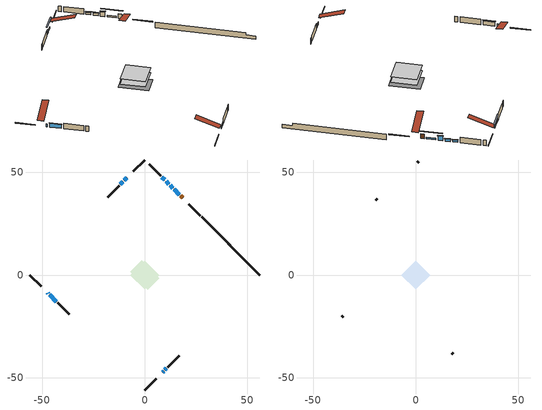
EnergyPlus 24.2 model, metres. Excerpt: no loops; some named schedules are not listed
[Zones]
conditioned space
 floor adiabatic (AdiabaticFloorConstruction): -7.06,0 0,7.06 7.06,0 0,-7.06 z1.07
 floor foundation (Slab1 construction): -7.07,1.5 -1.5,7.07 7.07,-1.5 1.5,-7.07 z-1.37
 wall outside (RimJoist1 construction): 0,-56.08 5.59,-50.49 / -56.08,0 -50.49,-5.59 / 0,56.08 -5.59,50.49 / 27.13,28.96 21.54,34.55 z1.07:1.37
 wall outside (AdiabaticWallConstruction 1): 18.41,37.67 17.52,38.56 z1.07:3.1
 wall outside (AdiabaticWallConstruction): -47.37,-8.71 -47.01,-9.08 / 8.71,-47.37 9.2,-46.88 z1.07:2.29; -46.35,-9.73 -43.12,-12.97 z1.07:2.85; 16.86,39.22 14.34,41.74 / -8.71,47.37 -9.98,46.11 / -10.63,45.45 -11.89,44.19 z1.07:1.81; 13.69,42.4 12.43,43.65 z1.07:3.15; 11.77,44.31 10.41,45.68 / 9.75,46.33 8.37,47.72 / 9.86,-46.23 10.54,-45.54 z1.07:2.14
 wall outside (Wall1 construction): 11.2,-44.88 16.81,-39.28 / -42.46,-13.62 -36.85,-19.23 / -12.55,43.54 -18.16,37.93 / 7.71,48.37 2.1,53.98 z1.07:3.51
 wall foundation (FoundationWall1 construction): 27.78,28.3,-1.37 27.78,28.3,1.07 53.25,2.83,1.07 53.25,2.83,0.09 56.08,0,0.09 56.08,0,-1.37
 window (WindowConstruction 6): -47.37,-8.72 -47.01,-9.08 z1.07:2.29
 window (WindowConstruction 5): -46.35,-9.73 -43.12,-12.97 z1.07:2.85
 window (WindowConstruction 8): 16.86,39.22 14.34,41.74 z1.07:1.81
 window (WindowConstruction 9): -8.72,47.37 -9.97,46.11 z1.07:1.81
 window (WindowConstruction 7): 8.72,-47.37 9.2,-46.88 z1.07:2.29
 window (WindowConstruction): 13.69,42.4 12.43,43.65 z1.07:3.15
 window (WindowConstruction 1): 11.77,44.31 10.41,45.68 z1.07:2.14
 window (WindowConstruction 2): 9.75,46.33 8.37,47.72 z1.07:2.14
 window (WindowConstruction 3): -10.63,45.45 -11.89,44.19 z1.07:1.81
 window (WindowConstruction 4): 9.86,-46.22 10.54,-45.54 z1.07:2.14
 door (Door): 18.41,37.67 17.52,38.56 z1.07:3.1
 ceiling adiabatic (AdiabaticFloorConstruction): 0,-7.06 7.06,0 0,7.06 -7.06,0 z1.07
attic - vented
 floor to conditioned space (Floor1 construction Reversed): -7.06,0 0,7.06 7.06,0 0,-7.06 z3.51
 wall outside (Wall2 construction): 17.47,-38.62 18.25,-37.83 / -36.2,-19.89 -35.41,-20.68 / -18.81,37.27 -19.6,36.48 / 1.45,54.64 0.66,55.43 z1.07:3.51
 roof outside (Roof1 construction): 8.06,-48.03,3.51 1.18,-41.15,6.75 -0.63,-42.96,6.75 6.25,-49.84,3.51; -48.03,-8.06,3.51 -41.15,-1.18,6.75 -42.96,0.63,6.75 -49.84,-6.25,3.51; -8.06,48.03,3.51 -1.18,41.15,6.75 0.63,42.96,6.75 -6.25,49.84,3.51; 19.07,37.01,3.51 12.19,30.14,6.75 14,28.33,6.75 20.88,35.2,3.51
shading: -42.98,-13.11 -46.49,-9.59 -46.78,-9.88 -43.27,-13.4 z3.05; 12.48,43.61 18.73,37.35 19.02,37.65 12.77,43.9 z4.45; -11.84,44.24 -6.85,49.24 -7.14,49.53 -12.13,44.53 z4.45; 12.29,43.8 13.83,42.25 14.12,42.55 12.58,44.09 z3.35; 10.27,45.82 11.92,44.17 12.21,44.46 10.56,46.11 z2.34; 8.23,47.86 9.89,46.19 10.18,46.48 8.52,48.15 z2.34; -12.03,44.05 -10.49,45.59 -10.78,45.89 -12.32,44.34 z2.01; 10.68,-45.4 9.72,-46.37 10.01,-46.66 10.98,-45.69 z2.34
[Building]
Building 1: Terrain=Suburbs
[Site:Location]
Quebec Intl AP_QC: Latitude {deg}=46.8; Longitude {deg}=-71.38; Time Zone {hr}=-5; Elevation {m}=74; Keep Site Location Information=Yes
[Site:GroundTemperature:Shallow]
0.0108218, -2.24938, -2.43038, -1.3578, 2.94801, 7.23376, 10.9493, 13.303, 13.5029, 11.5886, 7.96783, 3.81355
[Site:WaterMainsTemperature]
Calculation Method=Schedule; Temperature Schedule=mains temperature schedule
[Material] Roughness=Rough; Thermal Absorptance=0.9
Name | Thickness {m} | Conductivity {W/m-K} | Density {kg/m3} | Specific Heat {J/kg-K} | Solar Absorptance | Visible Absorptance
asphalt or fiberglass shingles | 0.00635 | 0.162714 | 1121.4 | 1465.45 | 0.4 | 0.4
ceiling loosefill ins | 0.0846667 | 0.0480833 | 16.02 | 1046.75 | 0.7 | 0.7
ceiling stud and cavity | 0.1397 | 0.287451 | 65.682 | 1177.47 | 0.7 | 0.7
concrete 4.0 in. | 0.1016 | 1.803125 | 2242.8 | 837.4 | 0.7 | 0.7
concrete 8.0 in. | 0.2032 | 1.803125 | 2242.8 | 837.4 | 0.7 | 0.7
door material | 0.04445 | 0.053851 | 512.64 | 1214.23 | 0.7 | 0.7
exterior vertical ins | 0.0204263 | 0.029427 | 32.04 | 1214.23 | 0.7 | 0.7
floor covering | 0.0127 | 0.0433444 | 54.468 | 1339.84 | 0.6 | 0.6
floor rigid ins; wall rigid ins 1 | 0.512978 | 0.029427 | 32.04 | 1214.23 | 0.7 | 0.7
floor stud and cavity | 0.1397 | 1.75129 | 37.0049 | 1207.88 | 0.7 | 0.7
furniture material conditioned space 1 | 0.1524 | 0.115458 | 640.8 | 1214.23 | 0.6 | 0.6
gypsum board | 0.0127 | 0.160291 | 801 | 837.4 | 0.6 | 0.6
gypsum board 1 | 0.0127 | 0.160291 | 801 | 837.4 | 0.7 | 0.7
osb sheathing 0.5 in. | 0.0127 | 0.115458 | 512.64 | 1214.23 | 0.7 | 0.7
osb sheathing 0.75 in. | 0.01905 | 0.115458 | 512.64 | 1214.23 | 0.7 | 0.7
osb sheathing 2.0 in. | 0.0508 | 0.115458 | 512.64 | 1214.23 | 0.7 | 0.7
rim joist stud and cavity | 0.0508 | 0.0363542 | 125.044 | 1163.47 | 0.6 | 0.6
wall rigid ins | 0.051816 | 0.029427 | 32.04 | 1214.23 | 0.7 | 0.7
wall stud and cavity | 0.1397 | 0.708435 | 139.0536 | 1170.24 | 0.7 | 0.7
wall stud and cavity 1 | 0.0889 | 6.9971 | 50.32683 | 1063.81 | 0.6 | 0.6
wall stud and cavity 2 | 0.0889 | 0.380278 | 52.3479 | 1209.89 | 0.7 | 0.7
wall stud and cavity 3 | 0.0889 | 0.391764 | 83.0341 | 1211.67 | 0.7 | 0.7
wood siding | 0.0254 | 0.102417 | 544.68 | 1172.36 | 0.4 | 0.4
wood siding 1 | 0.00254 | 0.102417 | 544.68 | 1172.36 | 0.4 | 0.4
wood siding 2; wood siding 3; wood siding 4 | 0.0254 | 0.102417 | 544.68 | 1172.36 | 0.7 | 0.7
[WindowMaterial:SimpleGlazingSystem]
Name | U-Factor {W/m2-K} | Solar Heat Gain Coefficient
WindowMaterial | 1.686366 | 0.42
WindowMaterial 1 | 2.95483 | 0.57
WindowMaterial 2 | 2.92474 | 0.62
WindowMaterial 3 | 2.98209 | 0.53
WindowMaterial 4 | 2.92303 | 0.62
WindowMaterial 5 | 2.98322 | 0.61
WindowMaterial 6 | 2.975272 | 0.62
WindowMaterial 7 | 3.034891 | 0.48
[Construction]
AdiabaticFloorConstruction: floor stud and cavity, floor rigid ins, osb sheathing 0.75 in., floor covering
AdiabaticWallConstruction: wood siding 3, wall rigid ins 1, wall stud and cavity 2, gypsum board
AdiabaticWallConstruction 1: wood siding 4, wall rigid ins 1, wall stud and cavity 2, gypsum board
Door: door material
Floor1 construction Reversed: gypsum board, ceiling stud and cavity, ceiling loosefill ins
FoundationWall1 construction: concrete 8.0 in., gypsum board 1
furniture construction conditioned space 1: furniture material conditioned space 1
PartitionWallConstruction: gypsum board, wall stud and cavity 3, gypsum board
RimJoist1 construction: wood siding 2, osb sheathing 2.0 in., rim joist stud and cavity
Roof1 construction: asphalt or fiberglass shingles
Slab1 construction: concrete 4.0 in.
Wall1 construction: wood siding, wall rigid ins, osb sheathing 0.5 in., wall stud and cavity, gypsum board
Wall2 construction: wood siding 1, wall stud and cavity 1
WindowConstruction: WindowMaterial
WindowConstruction 1; WindowConstruction 4: WindowMaterial 1
WindowConstruction 2: WindowMaterial 2
WindowConstruction 3: WindowMaterial 3
WindowConstruction 5: WindowMaterial 4
WindowConstruction 6: WindowMaterial 5
WindowConstruction 7: WindowMaterial 6
WindowConstruction 8; WindowConstruction 9: WindowMaterial 7
[Zone] Multiplier=1; Part of Total Floor Area=Yes
Name | Volume {m3}
attic - vented | 52.4676
conditioned space | 500.5
[Space]
Name | Zone | Volume {m3}
attic - vented 1 | attic - vented | 52.4676
conditioned space 1 | conditioned space | 500.5
[ZoneInfiltration:EffectiveLeakageArea]
infil attic - vented 1: Zone or Space=attic - vented 1; Schedule=Always On Discrete; Effective Air Leakage Area {cm2}=3681.23; Stack Coefficient=0.000394991; Wind Coefficient=1.34281e-05
[ZoneMixing]
whole house fan mix: Zone or Space=attic - vented; Schedule=Always On Continuous; Design Flow Rate Calculation Method=Flow/Zone; Design Flow Rate {m3/s}=0; Source Zone or Space=conditioned space
[SurfaceProperty:ExposedFoundationPerimeter]
Slab1: Exposed Perimeter Calculation Method=TotalExposedPerimeter; Total Exposed Perimeter {m}=40.021
[InternalMass] Zone or ZoneList=conditioned space; Space or SpaceList=conditioned space 1
Name | Construction | Surface Area {m2}
furniture mass conditioned space 1 | furniture construction conditioned space 1 | 78.1199
partition wall mass | PartitionWallConstruction | 195.3
[Lights]
interior lighting: Zone or ZoneList or Space or SpaceList=conditioned space 1; Schedule=interior lighting schedule; Design Level Calculation Method=LightingLevel; Lighting Level {W}=343.2; Return Air Fraction=0; Fraction Radiant=0.6; Fraction Visible=0.2; Fraction Replaceable=1
[People]
occupants: Zone or ZoneList or Space or SpaceList=conditioned space 1; Number of People Schedule=occupants schedule; Number of People Calculation Method=People; Number of People=3; Fraction Radiant=0.314171; Sensible Heat Fraction=0.56303; Activity Level Schedule=occupants activity schedule; Carbon Dioxide Generation Rate {m3/s-W}=0; Enable ASHRAE 55 Comfort Warnings=No; Mean Radiant Temperature Calculation Type=EnclosureAveraged
[ElectricEquipment] Zone or ZoneList or Space or SpaceList=conditioned space 1; Design Level Calculation Method=EquipmentLevel
Name | Schedule | Design Level {W} | Fraction Latent | Fraction Radiant | Fraction Lost
clothes dryer | clothes dryer schedule | 140.772 | 0.015 | 0.081 | 0.85
clothes washer | clothes washer schedule | 32.1985 | 0.03 | 0.162 | 0.7
cooking range | cooking range schedule | 215.147 | 0.08 | 0.432 | 0.2
dishwasher | dishwasher schedule | 66.8632 | 0.3 | 0.18 | 0.4
fridge | fridge schedule | 72.9452 | 0 | 0.6 | 0
mech vent bath fan 0 | mech vent bath fan 0 schedule | 50.2 | 0 | 0 | 1
mech vent house fan | mech vent house fan schedule | 0 | 0 | 0 | 1
mech vent house fan cfis | mech vent house fan cfis schedule | 0 | 0 | 0 | 0
mech vent range fan 0 | mech vent range fan 0 schedule | 57 | 0 | 0 | 1
misc plug loads | misc plug loads schedule | 494.7 | 0.045 | 0.513 | 0.1
whole house fan | Always On Discrete | 0 | 0 | 0 | 1
[OtherEquipment] Zone or ZoneList or Space or SpaceList=conditioned space 1; Design Level Calculation Method=EquipmentLevel
Name | Fuel Type | Schedule | Design Level {W} | Fraction Latent | Fraction Radiant | Fraction Lost
clothes dryer 1 | Electricity | clothes dryer schedule | 0 | 0.015 | 0.081 | 0.85
cooking range 1 | Electricity | cooking range schedule | 0 | 0.08 | 0.432 | 0.2
general water use latent | None | general water use schedule | 62.594 | 1 | 0 | 0
general water use sensible | None | general water use schedule | -61.6891 | 0 | 0.6 | 0
mech vent house fan latent load | None | Always On Discrete | 0 | 1 | 0 | 0
mech vent house fan sensible load | None | Always On Discrete | 0 | 0 | 0 | 0
water heater energy adjustment1 | Electricity | Always On Discrete | 0.01 | 0 | 0 | 1
[ZoneInfiltration:DesignFlowRate] Zone or ZoneList or Space or SpaceList=conditioned space 1; Schedule=Always On Discrete; Design Flow Rate Calculation Method=Flow/Zone; Design Flow Rate {m3/s}=0
infil flow; natural vent flow; whole house fan flow
[AvailabilityManager:Scheduled]
air source heat pump airloop Availability Manager: Schedule=Always On Discrete
[Foundation:Kiva]
Foundation Kiva 1: Initial Indoor Air Temperature {C}=18; Wall Height Above Grade {m}=1.06997; Wall Depth Below Slab {m}=0.2032; Custom Block Material Name 1=exterior vertical ins; Custom Block Depth 1 {m}=2.43998; Custom Block X Position 1 {m}=0.2159; Custom Block Z Position 1 {m}=0
[Foundation:Kiva:Settings]
Soil Conductivity {W/m-K}=0.849921; Soil Density {kg/m3}=1842.3; Soil Specific Heat {J/kg-K}=418.7; Ground Solar Absorptivity=0.9; Ground Thermal Absorptivity=0.9; Ground Surface Roughness {m}=0.03; Far-Field Width {m}=40; Deep-Ground Boundary Condition=ZeroFlux; Deep-Ground Depth {m}=40; Minimum Cell Dimension {m}=0.2; Maximum Cell Growth Coefficient=3; Simulation Timestep=Timestep
[Exterior:Lights]
exterior lighting: Schedule=exterior lighting schedule; Design Level {W}=75.6
[EnergyManagementSystem:GlobalVariable]
air_source_heat_pump_airloop_Fan_RTF
infil_program_Qfan
infil_program_Qinf
natural_vent_program_Qnv
natural_vent_program_Qwhf
[EnergyManagementSystem:Sensor]
Name | Output:Variable or Output:Meter Index Key | Output:Variable or Output:Meter
airflow_gain | infil flow | Infiltration Sensible Heat Gain Energy
airflow_gain_1 | natural vent flow | Infiltration Sensible Heat Gain Energy
airflow_gain_2 | whole house fan flow | Infiltration Sensible Heat Gain Energy
airflow_loss | infil flow | Infiltration Sensible Heat Loss Energy
airflow_loss_1 | natural vent flow | Infiltration Sensible Heat Loss Energy
airflow_loss_2 | whole house fan flow | Infiltration Sensible Heat Loss Energy
clg_load_cond |  | Cooling:EnergyTransfer:Zone:CONDITIONED SPACE
clg_sp_s; clg_sp_s_1 | cooling setpoint | Schedule Value
clothes_dryer_exhaust_0_sch_s | clothes dryer exhaust 0 schedule | Schedule Value
cool_season | cooling season schedule | Schedule Value
htg_load_cond |  | Heating:EnergyTransfer:Zone:CONDITIONED SPACE
htg_sp_s; htg_sp_s_1 | heating setpoint | Schedule Value
ig_ee_conv | clothes dryer | Electric Equipment Convective Heating Energy
ig_ee_conv_2 | cooking range | Electric Equipment Convective Heating Energy
ig_ee_conv_4 | fridge | Electric Equipment Convective Heating Energy
ig_ee_conv_5 | misc plug loads | Electric Equipment Convective Heating Energy
ig_ee_conv_6 | whole house fan | Electric Equipment Convective Heating Energy
ig_ee_rad | clothes dryer | Electric Equipment Radiant Heating Energy
ig_ee_rad_2 | cooking range | Electric Equipment Radiant Heating Energy
ig_ee_rad_4 | fridge | Electric Equipment Radiant Heating Energy
ig_ee_rad_5 | misc plug loads | Electric Equipment Radiant Heating Energy
ig_ee_rad_6 | whole house fan | Electric Equipment Radiant Heating Energy
ig_lgt_conv | interior lighting | Lights Convective Heating Energy
ig_lgt_rad | interior lighting | Lights Radiant Heating Energy
ig_lgt_vis | interior lighting | Lights Visible Radiation Heating Energy
ig_oe_conv | clothes dryer 1 | Other Equipment Convective Heating Energy
ig_oe_conv_1 | cooking range 1 | Other Equipment Convective Heating Energy
ig_oe_conv_2 | general water use latent | Other Equipment Convective Heating Energy
ig_oe_conv_3 | general water use sensible | Other Equipment Convective Heating Energy
ig_oe_conv_4 | water heater energy adjustment1 | Other Equipment Convective Heating Energy
ig_oe_rad | clothes dryer 1 | Other Equipment Radiant Heating Energy
ig_oe_rad_1 | cooking range 1 | Other Equipment Radiant Heating Energy
ig_oe_rad_2 | general water use latent | Other Equipment Radiant Heating Energy
ig_oe_rad_3 | general water use sensible | Other Equipment Radiant Heating Energy
ig_oe_rad_4 | water heater energy adjustment1 | Other Equipment Radiant Heating Energy
ig_ppl_conv | occupants | People Convective Heating Energy
ig_ppl_rad | occupants | People Radiant Heating Energy
im_conv | furniture mass conditioned space 1 | Surface Inside Face Convection Heat Gain Energy
im_conv_1 | partition wall mass | Surface Inside Face Convection Heat Gain Energy
im_ig | furniture mass conditioned space 1 | Surface Inside Face Internal Gains Radiation Heat Gain Energy
im_ig_1 | partition wall mass | Surface Inside Face Internal Gains Radiation Heat Gain Energy
im_lgt | furniture mass conditioned space 1 | Surface Inside Face Lights Radiation Heat Gain Energy
im_lgt_1 | partition wall mass | Surface Inside Face Lights Radiation Heat Gain Energy
im_sol | furniture mass conditioned space 1 | Surface Inside Face Solar Radiation Heat Gain Energy
im_sol_1 | partition wall mass | Surface Inside Face Solar Radiation Heat Gain Energy
im_surf | furniture mass conditioned space 1 | Surface Inside Face Net Surface Thermal Radiation Heat Gain Energy
im_surf_1 | partition wall mass | Surface Inside Face Net Surface Thermal Radiation Heat Gain Energy
mech_vent_bath_fan_0_sch_s | mech vent bath fan 0 schedule | Schedule Value
mech_vent_range_fan_0_sch_s | mech vent range fan 0 schedule | Schedule Value
mv_conv | mech vent bath fan 0 | Electric Equipment Convective Heating Energy
mv_conv_1 | mech vent house fan | Electric Equipment Convective Heating Energy
mv_conv_2 | mech vent house fan cfis | Electric Equipment Convective Heating Energy
mv_conv_3 | mech vent range fan 0 | Electric Equipment Convective Heating Energy
mv_conv_4 | mech vent house fan latent load | Other Equipment Convective Heating Energy
mv_conv_5 | mech vent house fan sensible load | Other Equipment Convective Heating Energy
mv_rad | mech vent bath fan 0 | Electric Equipment Radiant Heating Energy
mv_rad_1 | mech vent house fan | Electric Equipment Radiant Heating Energy
mv_rad_2 | mech vent house fan cfis | Electric Equipment Radiant Heating Energy
mv_rad_3 | mech vent range fan 0 | Electric Equipment Radiant Heating Energy
mv_rad_4 | mech vent house fan latent load | Other Equipment Radiant Heating Energy
mv_rad_5 | mech vent house fan sensible load | Other Equipment Radiant Heating Energy
natural_vent_s | natural vent schedule | Schedule Value
out_pb_s |  | Site Outdoor Air Barometric Pressure
out_wt_s |  | Site Outdoor Air Humidity Ratio
site_vw_s |  | Site Wind Speed
ss_back_out | Window1 | Surface Window Shortwave from Zone Back Out Window Heat Transfer Rate
ss_back_out_1 | Window10 | Surface Window Shortwave from Zone Back Out Window Heat Transfer Rate
ss_back_out_2 | Window14 | Surface Window Shortwave from Zone Back Out Window Heat Transfer Rate
ss_back_out_3 | Window18 | Surface Window Shortwave from Zone Back Out Window Heat Transfer Rate
ss_back_out_4 | Window2 | Surface Window Shortwave from Zone Back Out Window Heat Transfer Rate
ss_back_out_5 | Window3 | Surface Window Shortwave from Zone Back Out Window Heat Transfer Rate
ss_back_out_6 | Window4 | Surface Window Shortwave from Zone Back Out Window Heat Transfer Rate
ss_back_out_7 | Window6 | Surface Window Shortwave from Zone Back Out Window Heat Transfer Rate
ss_back_out_8 | Window7 | Surface Window Shortwave from Zone Back Out Window Heat Transfer Rate
ss_back_out_9 | Window9 | Surface Window Shortwave from Zone Back Out Window Heat Transfer Rate
ss_conv | Door1 | Surface Inside Face Convection Heat Gain Energy
ss_conv_1 | Window1 | Surface Inside Face Convection Heat Gain Energy
ss_conv_10 | Window9 | Surface Inside Face Convection Heat Gain Energy
ss_conv_2 | Window10 | Surface Inside Face Convection Heat Gain Energy
ss_conv_3 | Window14 | Surface Inside Face Convection Heat Gain Energy
ss_conv_4 | Window18 | Surface Inside Face Convection Heat Gain Energy
ss_conv_5 | Window2 | Surface Inside Face Convection Heat Gain Energy
ss_conv_6 | Window3 | Surface Inside Face Convection Heat Gain Energy
ss_conv_7 | Window4 | Surface Inside Face Convection Heat Gain Energy
ss_conv_8 | Window6 | Surface Inside Face Convection Heat Gain Energy
ss_conv_9 | Window7 | Surface Inside Face Convection Heat Gain Energy
ss_ig | Door1 | Surface Inside Face Internal Gains Radiation Heat Gain Energy
ss_ig_1 | Window1 | Surface Inside Face Internal Gains Radiation Heat Gain Energy
ss_ig_10 | Window9 | Surface Inside Face Internal Gains Radiation Heat Gain Energy
ss_ig_2 | Window10 | Surface Inside Face Internal Gains Radiation Heat Gain Energy
ss_ig_3 | Window14 | Surface Inside Face Internal Gains Radiation Heat Gain Energy
ss_ig_4 | Window18 | Surface Inside Face Internal Gains Radiation Heat Gain Energy
ss_ig_5 | Window2 | Surface Inside Face Internal Gains Radiation Heat Gain Energy
ss_ig_6 | Window3 | Surface Inside Face Internal Gains Radiation Heat Gain Energy
ss_ig_7 | Window4 | Surface Inside Face Internal Gains Radiation Heat Gain Energy
ss_ig_8 | Window6 | Surface Inside Face Internal Gains Radiation Heat Gain Energy
ss_ig_9 | Window7 | Surface Inside Face Internal Gains Radiation Heat Gain Energy
ss_lgt | Door1 | Surface Inside Face Lights Radiation Heat Gain Energy
ss_sol | Door1 | Surface Inside Face Solar Radiation Heat Gain Energy
ss_surf | Door1 | Surface Inside Face Net Surface Thermal Radiation Heat Gain Energy
ss_surf_1 | Window1 | Surface Inside Face Net Surface Thermal Radiation Heat Gain Energy
ss_surf_10 | Window9 | Surface Inside Face Net Surface Thermal Radiation Heat Gain Energy
ss_surf_2 | Window10 | Surface Inside Face Net Surface Thermal Radiation Heat Gain Energy
ss_surf_3 | Window14 | Surface Inside Face Net Surface Thermal Radiation Heat Gain Energy
ss_surf_4 | Window18 | Surface Inside Face Net Surface Thermal Radiation Heat Gain Energy
ss_surf_5 | Window2 | Surface Inside Face Net Surface Thermal Radiation Heat Gain Energy
ss_surf_6 | Window3 | Surface Inside Face Net Surface Thermal Radiation Heat Gain Energy
ss_surf_7 | Window4 | Surface Inside Face Net Surface Thermal Radiation Heat Gain Energy
ss_surf_8 | Window6 | Surface Inside Face Net Surface Thermal Radiation Heat Gain Energy
ss_surf_9 | Window7 | Surface Inside Face Net Surface Thermal Radiation Heat Gain Energy
ss_trans_in | Window1 | Surface Window Transmitted Solar Radiation Rate
ss_trans_in_1 | Window10 | Surface Window Transmitted Solar Radiation Rate
ss_trans_in_2 | Window14 | Surface Window Transmitted Solar Radiation Rate
ss_trans_in_3 | Window18 | Surface Window Transmitted Solar Radiation Rate
ss_trans_in_4 | Window2 | Surface Window Transmitted Solar Radiation Rate
ss_trans_in_5 | Window3 | Surface Window Transmitted Solar Radiation Rate
ss_trans_in_6 | Window4 | Surface Window Transmitted Solar Radiation Rate
ss_trans_in_7 | Window6 | Surface Window Transmitted Solar Radiation Rate
ss_trans_in_8 | Window7 | Surface Window Transmitted Solar Radiation Rate
ss_trans_in_9 | Window9 | Surface Window Transmitted Solar Radiation Rate
ss_trans_out | Window1 | Surface Inside Face Initial Transmitted Diffuse Transmitted Out Window Solar Radiation Rate
ss_trans_out_1 | Window10 | Surface Inside Face Initial Transmitted Diffuse Transmitted Out Window Solar Radiation Rate
ss_trans_out_2 | Window14 | Surface Inside Face Initial Transmitted Diffuse Transmitted Out Window Solar Radiation Rate
ss_trans_out_3 | Window18 | Surface Inside Face Initial Transmitted Diffuse Transmitted Out Window Solar Radiation Rate
ss_trans_out_4 | Window2 | Surface Inside Face Initial Transmitted Diffuse Transmitted Out Window Solar Radiation Rate
ss_trans_out_5 | Window3 | Surface Inside Face Initial Transmitted Diffuse Transmitted Out Window Solar Radiation Rate
ss_trans_out_6 | Window4 | Surface Inside Face Initial Transmitted Diffuse Transmitted Out Window Solar Radiation Rate
ss_trans_out_7 | Window6 | Surface Inside Face Initial Transmitted Diffuse Transmitted Out Window Solar Radiation Rate
ss_trans_out_8 | Window7 | Surface Inside Face Initial Transmitted Diffuse Transmitted Out Window Solar Radiation Rate
ss_trans_out_9 | Window9 | Surface Inside Face Initial Transmitted Diffuse Transmitted Out Window Solar Radiation Rate
s_conv | Floor1 | Surface Inside Face Convection Heat Gain Energy
s_conv_1 | FoundationWall1 | Surface Inside Face Convection Heat Gain Energy
s_conv_10 | Wall1:225 | Surface Inside Face Convection Heat Gain Energy
s_conv_11 | Wall1:315 | Surface Inside Face Convection Heat Gain Energy
s_conv_12 | Wall1:45 | Surface Inside Face Convection Heat Gain Energy
s_conv_2 | inferred conditioned ceiling | Surface Inside Face Convection Heat Gain Energy
s_conv_3 | inferred conditioned floor | Surface Inside Face Convection Heat Gain Energy
s_conv_4 | RimJoist1:135 | Surface Inside Face Convection Heat Gain Energy
s_conv_5 | RimJoist1:225 | Surface Inside Face Convection Heat Gain Energy
s_conv_6 | RimJoist1:315 | Surface Inside Face Convection Heat Gain Energy
s_conv_7 | RimJoist1:45 | Surface Inside Face Convection Heat Gain Energy
s_conv_8 | Slab1 | Surface Inside Face Convection Heat Gain Energy
s_conv_9 | Wall1:135 | Surface Inside Face Convection Heat Gain Energy
s_ig | Floor1 | Surface Inside Face Internal Gains Radiation Heat Gain Energy
s_ig_1 | FoundationWall1 | Surface Inside Face Internal Gains Radiation Heat Gain Energy
s_ig_10 | Wall1:225 | Surface Inside Face Internal Gains Radiation Heat Gain Energy
s_ig_11 | Wall1:315 | Surface Inside Face Internal Gains Radiation Heat Gain Energy
s_ig_12 | Wall1:45 | Surface Inside Face Internal Gains Radiation Heat Gain Energy
s_ig_2 | inferred conditioned ceiling | Surface Inside Face Internal Gains Radiation Heat Gain Energy
s_ig_3 | inferred conditioned floor | Surface Inside Face Internal Gains Radiation Heat Gain Energy
s_ig_4 | RimJoist1:135 | Surface Inside Face Internal Gains Radiation Heat Gain Energy
s_ig_5 | RimJoist1:225 | Surface Inside Face Internal Gains Radiation Heat Gain Energy
s_ig_6 | RimJoist1:315 | Surface Inside Face Internal Gains Radiation Heat Gain Energy
s_ig_7 | RimJoist1:45 | Surface Inside Face Internal Gains Radiation Heat Gain Energy
s_ig_8 | Slab1 | Surface Inside Face Internal Gains Radiation Heat Gain Energy
s_ig_9 | Wall1:135 | Surface Inside Face Internal Gains Radiation Heat Gain Energy
s_lgt | Floor1 | Surface Inside Face Lights Radiation Heat Gain Energy
s_lgt_1 | FoundationWall1 | Surface Inside Face Lights Radiation Heat Gain Energy
s_lgt_10 | Wall1:225 | Surface Inside Face Lights Radiation Heat Gain Energy
s_lgt_11 | Wall1:315 | Surface Inside Face Lights Radiation Heat Gain Energy
s_lgt_12 | Wall1:45 | Surface Inside Face Lights Radiation Heat Gain Energy
s_lgt_2 | inferred conditioned ceiling | Surface Inside Face Lights Radiation Heat Gain Energy
s_lgt_3 | inferred conditioned floor | Surface Inside Face Lights Radiation Heat Gain Energy
s_lgt_4 | RimJoist1:135 | Surface Inside Face Lights Radiation Heat Gain Energy
s_lgt_5 | RimJoist1:225 | Surface Inside Face Lights Radiation Heat Gain Energy
s_lgt_6 | RimJoist1:315 | Surface Inside Face Lights Radiation Heat Gain Energy
s_lgt_7 | RimJoist1:45 | Surface Inside Face Lights Radiation Heat Gain Energy
s_lgt_8 | Slab1 | Surface Inside Face Lights Radiation Heat Gain Energy
s_lgt_9 | Wall1:135 | Surface Inside Face Lights Radiation Heat Gain Energy
s_sol | Floor1 | Surface Inside Face Solar Radiation Heat Gain Energy
s_sol_1 | FoundationWall1 | Surface Inside Face Solar Radiation Heat Gain Energy
s_sol_10 | Wall1:225 | Surface Inside Face Solar Radiation Heat Gain Energy
s_sol_11 | Wall1:315 | Surface Inside Face Solar Radiation Heat Gain Energy
s_sol_12 | Wall1:45 | Surface Inside Face Solar Radiation Heat Gain Energy
s_sol_2 | inferred conditioned ceiling | Surface Inside Face Solar Radiation Heat Gain Energy
